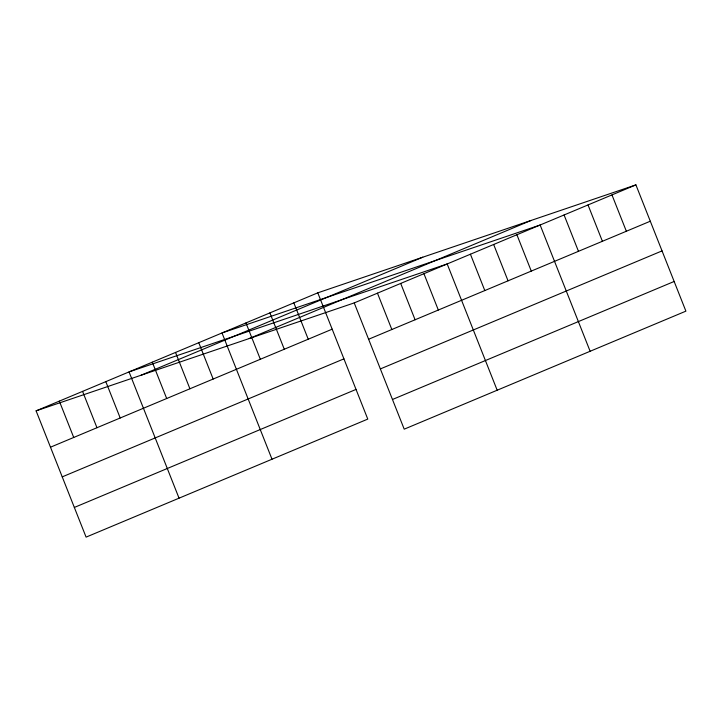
<?xml version="1.0" encoding="UTF-8"?>
<svg xmlns="http://www.w3.org/2000/svg" width="722" height="722" viewBox="0 0 722 722"><rect width="100%" height="100%" fill="white"/><g stroke="black" fill="none" stroke-linecap="round" stroke-linejoin="round"><path stroke-width="1.08" d="M36.1 410.854L317.788 292.834L635.911 184.877L685.9 311.146L404.212 429.166L354.222 302.906L36.1 410.854L86.089 537.123L367.778 419.094L317.788 292.834M141.079 375.232L422.767 257.212M249.243 338.528L530.932 220.508M354.222 302.906L635.911 184.877M50.486 447.198L332.174 329.178M368.608 339.25L650.296 221.221M62.236 476.872L343.925 358.852M380.359 368.924L662.047 250.895M74.339 507.449L356.027 389.42M392.461 399.492L674.149 281.472M611.967 194.913L626.353 231.257M588.024 204.949L602.41 241.292M564.081 214.975L578.466 251.319M590.127 351.271L540.137 225.011L222.015 332.959L272.004 459.219M516.898 234.749L531.284 271.093M493.658 244.478L508.044 280.822M470.419 254.216L484.805 290.56M497.169 390.214L447.18 263.954L129.058 371.911L179.047 498.171M423.94 273.692L438.326 310.036M400.701 283.43L415.087 319.774M377.462 293.168L391.847 329.512M293.845 302.87L308.231 339.214M269.902 312.897L284.287 349.24M245.958 322.933L260.344 359.276M198.776 342.697L213.161 379.041M175.536 352.435L189.922 388.779M152.297 362.173L166.683 398.517M105.818 381.649L120.204 417.993M82.579 391.387L96.965 427.731M59.339 401.125L73.725 437.469"/></g></svg>
